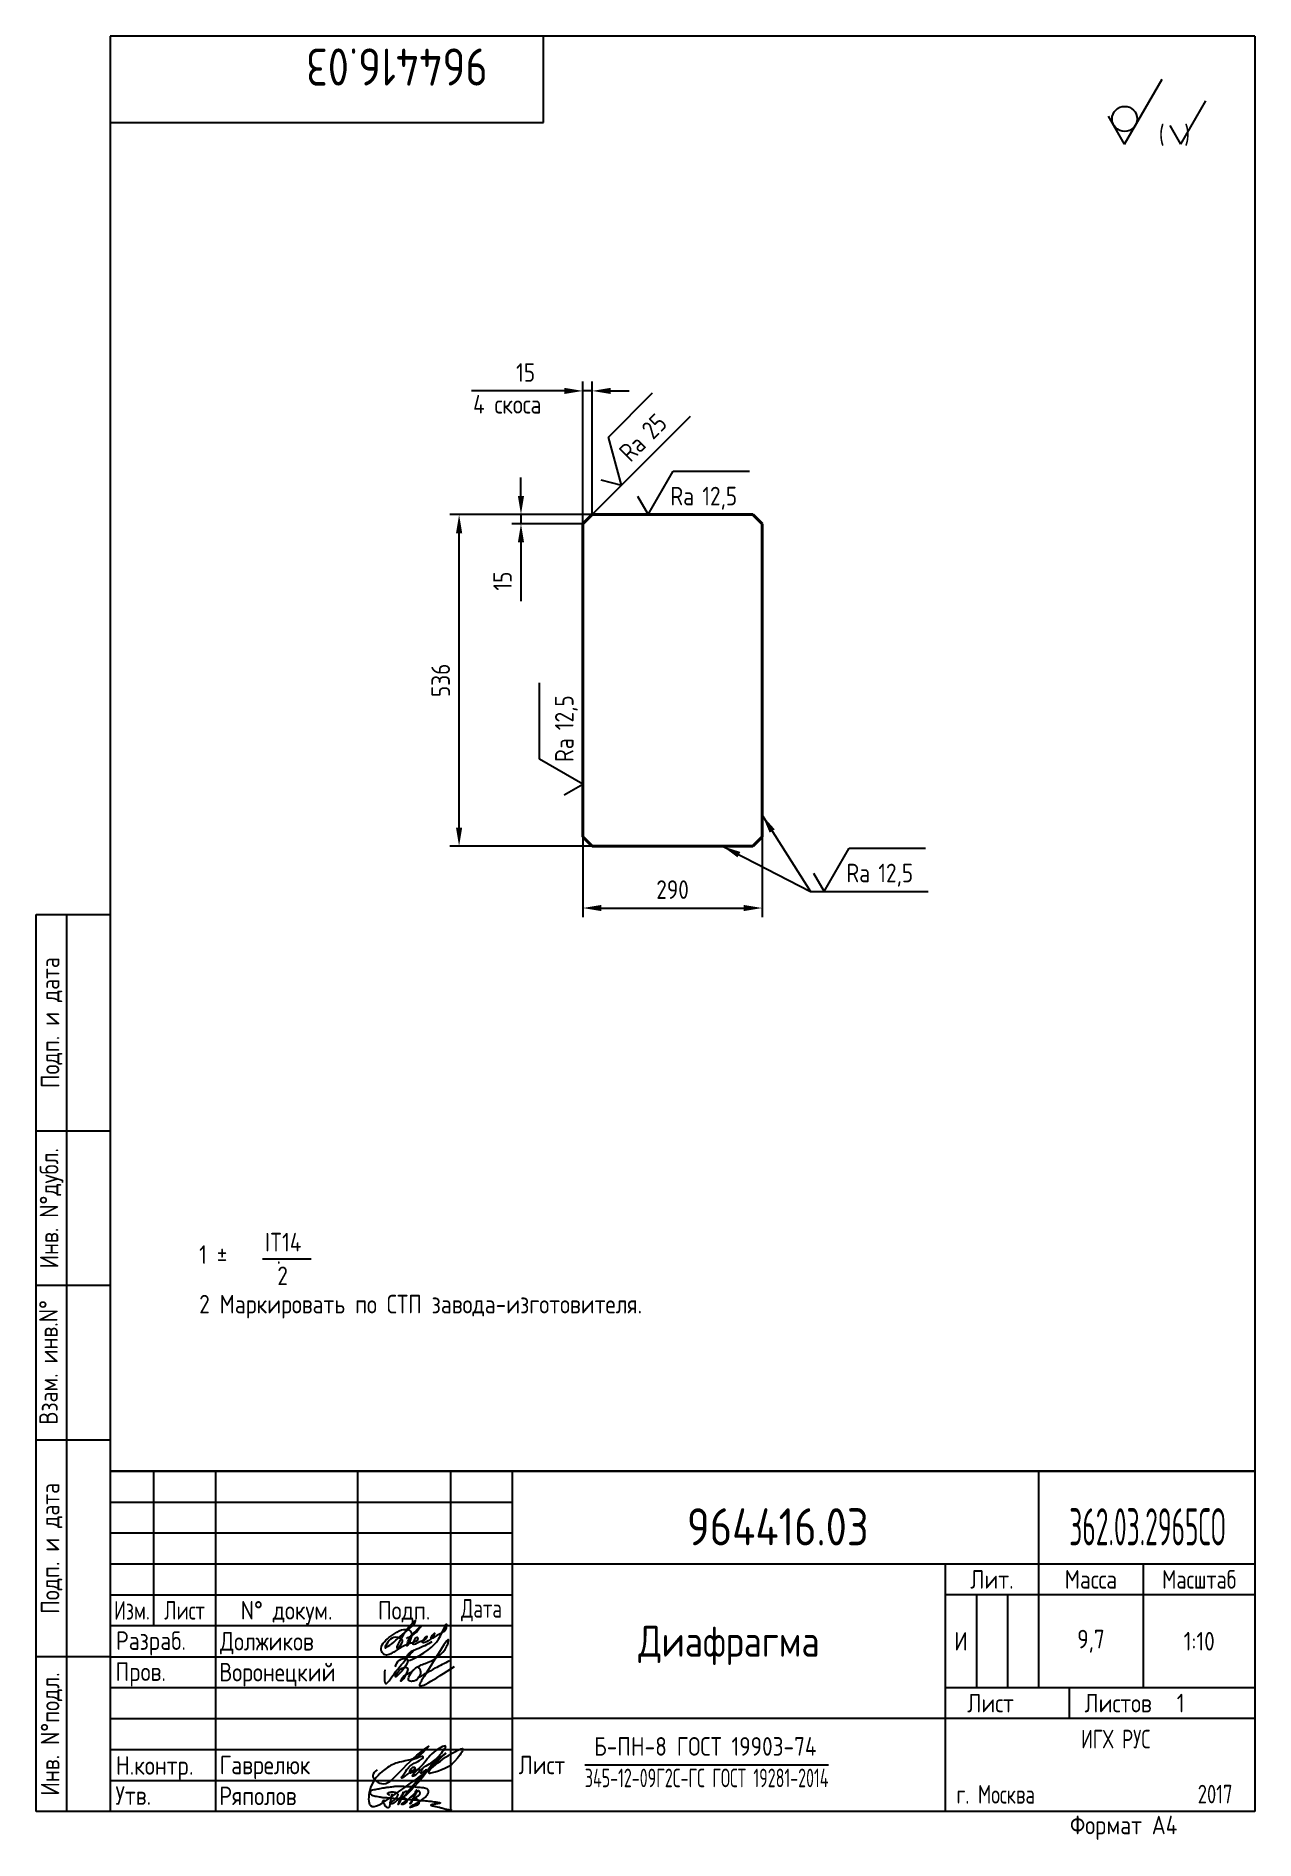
# Paper-space layout 'A4_MCad' of a CAD drawing. Header units: millimetres. Extents: x 12 to 209, y 0 to 292.
# The model-space entities are those that its viewports show. They can reach past a viewport. Long polylines and large blocks are cut down to what shows.
import ezdxf
from ezdxf.enums import TextEntityAlignment as Align

# ---------------------------------------------------------------- set-up
doc = ezdxf.new("R2010")
doc.units = ezdxf.units.MM
for name, color, linetype in [('Bord', 1, 'Continuous'), ('Cont', 6, 'Continuous'), ('DIM', 7, 'Continuous'), ('Text', 3, 'Continuous'), ('Textb', 6, 'Continuous'), ('VPORTI', 7, 'Continuous')]:
    doc.layers.add(name, color=color, linetype=linetype)
doc.layers.get('VPORTI').off()
doc.styles.add('Style1', font='romans.shx', dxfattribs={"width": 0.8})
doc.dimstyles.new('LIN10', dxfattribs={"dimscale": 10, "dimtxt": 3, "dimasz": 3, "dimexe": 1.5, "dimexo": 0, "dimgap": 1.48, "dimtad": 1, "dimdec": 0, "dimdsep": 46, "dimtxsty": 'Style1', "dimcen": 0, "dimdle": 2, "dimclrd": 256, "dimclrt": 3, "dimadec": 0, "dimazin": 0, "dimtfac": 0.666667, "dimtdec": 0, "dimtmove": 0, "dimatfit": 3, "dimfxl": 1, "dimtvp": 0.833333, "dimtolj": 1, "dimtzin": 0, "dimarcsym": 0})

# ---------------------------------------------------------------- blocks, each defined once
blk = doc.blocks.new('A4')
at = {"layer": 'Bord'}
for p, q in [((20, 55), (85, 55)), ((20, 50), (85, 50)), ((20, 45), (85, 45)), ((160, 40), (160, 25)), ((165, 40), (165, 25)), ((20, 30), (85, 30)), ((20, 25), (85, 25)), ((20, 20), (85, 20)), ((20, 15), (85, 15)), ((20, 10), (85, 10))]:
    blk.add_line(p, q, dxfattribs=at)
at = {"layer": 'Cont'}
for p, q in [((205, 292), (20, 292)), ((20, 292), (20, 5)), ((90, 278), (90, 292)), ((205, 292), (205, 5)), ((20, 278), (90, 278)), ((8, 5), (8, 150)), ((8, 150), (20, 150)), ((13, 5), (13, 150)), ((8, 115), (20, 115)), ((20, 90), (8, 90)), ((20, 65), (8, 65)), ((205, 60), (20, 60)), ((20, 60), (205, 60)), ((27, 60), (27, 35)), ((37, 60), (37, 5)), ((60, 5), (60, 60)), ((75, 60), (75, 5)), ((85, 5), (85, 60)), ((170, 60), (170, 25)), ((85, 45), (205, 45)), ((155, 5), (155, 45)), ((187, 25), (187, 45)), ((20, 40), (85, 40)), ((205, 40), (155, 40)), ((85, 35), (20, 35)), ((20, 30), (8, 30)), ((155, 25), (205, 25)), ((175, 25), (175, 20)), ((205, 20), (85, 20)), ((20, 5), (8, 5)), ((205, 5), (20, 5))]:
    blk.add_line(p, q, dxfattribs=at)
at = {"layer": 'Text', "style": 'Style1', "width": 0.8}
for s, p in [('Подп. и дата', (10.5, 132.5)), ('Инв. N%%dдубл.', (10.5, 102.5)), ('Взам. инв.N%%d ', (10, 78.38)), ('Подп. и дата', (10.5, 47.5)), ('Инв. N%%dподл.', (10.5, 17.5))]:
    blk.add_text(s, height=3, rotation=90, dxfattribs=at).set_placement(p, align=Align.MIDDLE)
at = {"layer": 'Text', "style": 'Style1'}
for s, width, p in [('Лит.', 0.8, (162.5, 42.5)), ('Масса', 0.8, (178.5, 42.5)), ('Масштаб', 0.75, (196, 42.5)), ('Изм.', 0.7, (23.5, 37.5)), ('Лист', 0.7, (32, 37.5)), ('N%%d докум.', 0.8, (48.5, 37.5)), ('Подп.', 0.8, (67.5, 37.5)), ('Лист', 0.8, (162.27, 22.5)), ('Листов', 0.8, (182.9, 22.5))]:
    blk.add_text(s, height=3, dxfattribs=dict(at, width=width)).set_placement(p, align=Align.MIDDLE_CENTER)
at = {"layer": 'Text', "style": 'Style1', "width": 0.7}
for s, p in [('Дата', (80, 37.5)), ('ИГХ РУС', (182.51, 16.69))]:
    blk.add_text(s, height=3, dxfattribs=at).set_placement(p, align=Align.MIDDLE)
at = {"layer": 'Text', "style": 'Style1'}
for s, width, p in [('Разpаб.', 0.8, (20.92, 31.1)), ('Пpов.', 0.8, (20.84, 26.08)), ('Н.контp.', 0.8, (20.92, 10.92)), ('Утв.', 0.8, (20.84, 6.06)), ('г. Москва', 0.7, (156.77, 6.25)), ('Фоpмат А4', 0.8, (175.11, 1.29))]:
    blk.add_text(s, height=3, dxfattribs=dict(at, width=width)).set_placement(p)
for tag, p, width in [('ФИО', (39, 31), 0.8), ('ФИО', (39, 26), 0.8), ('ГОСТ_СОРТАМЕНТА', (98.19, 14), 0.8), ('ФИО', (39, 11), 0.8), ('ФИО', (39, 6), 0.8), ('200', (192.85, 6.29), 0.7)]:
    blk.add_attdef(tag, p, '', height=3, dxfattribs=dict(at, width=width))
at = {"layer": 'Text', "style": 'Style1', "width": 0.8}
for tag, p in [('И', (157.49, 32.5)), ('700', (178.5, 32.5)), ('1:20', (196, 32.5))]:
    blk.add_attdef(tag, text='', height=3, dxfattribs=at).set_placement(p, align=Align.MIDDLE)
blk.add_attdef('Сборочный_чертеж', text='', height=3, dxfattribs=at).set_placement((120, 21.3), align=Align.CENTER)
for tag, p in [('1', (171.12, 22.5)), ('2', (193, 22.5))]:
    blk.add_attdef(tag, text='', height=3, dxfattribs=at).set_placement(p, align=Align.MIDDLE_CENTER)
blk.add_attdef('ЛИСТ', text='', height=3, dxfattribs=at).set_placement((85.99, 12.5), align=Align.MIDDLE_LEFT)
at = {"layer": 'Text', "style": 'Style1', "width": 0.7}
blk.add_attdef('%%OГОСТ_ТЕХ._ТРЕБОВАНИЙ', text='', height=3, dxfattribs=at).set_placement((98.19, 8), align=Align.BOTTOM_LEFT)
at = {"layer": 'Textb', "style": 'Style1', "width": 0.8}
blk.add_attdef('1234567', (81, 290), '', height=6, rotation=180, dxfattribs=at)
blk.add_attdef('1234567', (123.4, 48), '', height=6, dxfattribs=at)
for tag, height, p in [('123ХЯ', 6, (183.62, 48)), ('НАИМЕНОВАНИЕ', 5, (120, 30))]:
    blk.add_attdef(tag, text='', height=height, dxfattribs=at).set_placement(p, align=Align.CENTER)
blk = doc.blocks.new('sherISO_12')
at = {"layer": 'Cont'}
for q in [(-15, -6.96), (-23.66, -12.96)]:
    blk.add_line((-21.06, -17.46), q, dxfattribs=at)
blk.add_circle((-21.06, -13.39), 2.03, dxfattribs=at)
at = {"layer": 'Text'}
for q in [(-7.92, -10.46), (-13.69, -14.46)]:
    blk.add_line((-11.96, -17.46), q, dxfattribs=at)
at = {"layer": 'Text', "style": 'Style1', "width": 0.8}
blk.add_text('(  )', height=3, dxfattribs=at).set_placement((-15.53, -17.46))
blk = doc.blocks.new('A$C63F45750')
at = {"layer": 'Text'}
for points, knots in [([(3.17, 2.37), (3.12, 2.38), (3.04, 2.41), (2.94, 2.5), (2.85, 2.57), (2.79, 2.69), (2.87, 2.77), (2.99, 2.84), (3.16, 2.89), (3.36, 2.93), (3.6, 2.95), (3.82, 2.92), (4.05, 2.87), (4.25, 2.78), (4.45, 2.63), (4.46, 2.42), (4.38, 2.26), (4.28, 2.1), (4.17, 1.94), (4.03, 1.78), (3.89, 1.62), (3.75, 1.52), (3.63, 1.43), (3.49, 1.36), (3.35, 1.3), (3.24, 1.25), (3.16, 1.21), (3.12, 1.15), (3.19, 1.1), (3.27, 1.09), (3.4, 1.07), (3.55, 1.07), (3.72, 1.12), (3.92, 1.19), (4.1, 1.34), (4.26, 1.51), (4.44, 1.65), (4.59, 1.81), (4.74, 1.93), (4.84, 2.04), (4.93, 2.14), (5.07, 2.29), (5.19, 2.53), (5.28, 2.68), (5.35, 2.96), (5.23, 2.66), (5.2, 2.44), (5.04, 2.09), (4.95, 1.81), (4.86, 1.57), (4.75, 1.31), (4.67, 1.12), (4.46, 0.78), (4.62, 1.17), (4.71, 1.45), (4.88, 1.74), (5.01, 2), (5.08, 2.19), (5.19, 2.4), (5.32, 2.58), (5.4, 2.75), (5.52, 2.89), (5.65, 3.04), (5.85, 3.1), (6.02, 3.03), (6.08, 2.87), (6.03, 2.7), (5.9, 2.51), (5.7, 2.37), (5.55, 2.23), (5.4, 2.17), (5.31, 2.12), (5.12, 2.09), (5.35, 2.07), (5.48, 2), (5.64, 1.93), (5.75, 1.8), (5.85, 1.67), (5.89, 1.54), (5.89, 1.37), (5.8, 1.2), (5.63, 1.06), (5.41, 0.94), (5.23, 0.86), (5.02, 0.92), (5.13, 1.1), (5.28, 1.16), (5.44, 1.27), (5.61, 1.36), (5.74, 1.46), (5.86, 1.53), (5.95, 1.61), (6.05, 1.69), (6.15, 1.77), (6.28, 1.87), (6.46, 2.02), (6.65, 2.19), (6.83, 2.37), (6.98, 2.49), (7.11, 2.61), (7.2, 2.74), (7.32, 2.84), (7.42, 2.97), (7.48, 3.08), (7.48, 3.27), (7.34, 3.08), (7.28, 2.94), (7.18, 2.69), (7.1, 2.46), (7, 2.22), (6.93, 1.98), (6.83, 1.78), (6.73, 1.55), (6.67, 1.34), (6.6, 1.14), (6.56, 1.03), (6.39, 0.99), (6.62, 1.33), (6.75, 1.54), (6.93, 1.87), (7.05, 2.08), (7.18, 2.32), (7.33, 2.6), (7.47, 2.89), (7.6, 3.07), (7.79, 3.18), (7.95, 3.01), (8, 2.81), (7.99, 2.62), (7.94, 2.46), (7.83, 2.33), (7.69, 2.22), (7.53, 2.11), (7.37, 2.03), (7.21, 1.99), (7.11, 1.97), (6.89, 1.98), (7.07, 1.94), (7.15, 1.9), (7.27, 1.88), (7.39, 1.84), (7.52, 1.81), (7.62, 1.72), (7.7, 1.62), (7.78, 1.51), (7.83, 1.39), (7.87, 1.26), (7.88, 1.13), (7.86, 0.99), (7.75, 0.88), (7.6, 0.77), (7.4, 0.73), (7.19, 0.66), (6.97, 0.55), (6.71, 0.48), (6.57, 0.44), (6.42, 0.42), (6.52, 0.58), (6.61, 0.64), (6.81, 0.78), (7.06, 0.89), (7.33, 1.04), (7.55, 1.16), (7.7, 1.24), (7.84, 1.32), (7.99, 1.43), (8.21, 1.58), (8.48, 1.76), (8.74, 1.95), (8.97, 2.12), (9.1, 2.29), (9.23, 2.44), (9.3, 2.6), (9.37, 2.74), (9.42, 2.92), (9.45, 3.13), (9.21, 3.48), (8.67, 3.59), (8.09, 3.63), (7.57, 3.66), (7.06, 3.74), (6.57, 3.75), (6.09, 3.74), (5.67, 3.78), (5.28, 3.78), (4.96, 3.81), (4.65, 3.83), (4.31, 3.82), (3.97, 3.79), (3.61, 3.74), (3.22, 3.67), (2.86, 3.66), (2.53, 3.61), (2.18, 3.52), (1.78, 3.54), (1.38, 3.37), (0.96, 3.35), (0.58, 3.24), (0.25, 3.19), (0.03, 3.06), (-0.03, 2.83), (0.02, 2.6), (0.26, 2.38), (0.59, 2.33), (1, 2.2), (1.48, 2.15), (1.93, 2.05), (2.35, 2.02), (2.72, 2.01), (3.11, 1.94), (3.68, 1.94), (4.25, 1.83), (4.91, 1.87), (5.53, 1.76), (6.13, 1.72), (6.73, 1.71), (7.32, 1.62), (7.99, 1.55), (8.64, 1.54), (9.16, 1.46), (9.61, 1.42), (10.03, 1.4), (10.41, 1.32), (10.73, 1.29), (11.01, 1.24), (11.18, 1.23), (11.42, 1.14), (11.18, 1.06), (11.01, 1.03), (10.71, 0.98), (10.37, 0.92), (10.1, 0.91), (9.65, 0.75), (10.22, 0.67), (10.54, 0.59), (11.08, 0.47), (11.61, 0.35), (12.17, 0.15), (12.64, 0.08), (12.98, 0.03), (13.11, 0.01), (13.18, 0)], [0, 0, 0, 0, 0.153866, 0.270441, 0.388867, 0.510533, 0.592156, 0.71333, 0.90842, 1.11344, 1.349254, 1.61246, 1.782219, 2.047249, 2.291879, 2.451528, 2.651081, 2.806158, 3.017979, 3.227348, 3.462381, 3.633009, 3.75766, 3.920516, 4.080796, 4.214529, 4.291786, 4.349969, 4.397594, 4.50822, 4.594826, 4.799244, 4.954392, 5.128468, 5.437537, 5.632649, 5.842485, 6.094987, 6.293219, 6.410959, 6.551192, 6.687808, 7.022147, 7.294342, 7.425356, 7.52079, 7.946481, 8.313051, 8.59833, 8.833695, 9.090496, 9.427695, 9.601191, 9.883219, 10.093306, 10.673943, 10.798776, 10.974628, 11.287247, 11.486184, 11.648652, 11.848902, 12.027194, 12.25348, 12.40059, 12.537783, 12.716293, 12.91523, 13.208551, 13.438489, 13.549668, 13.67779, 13.77127, 13.930001, 14.029091, 14.272112, 14.434836, 14.547084, 14.739051, 14.830983, 15.061241, 15.268922, 15.500489, 15.788979, 15.879568, 16.024283, 16.221854, 16.418714, 16.593102, 16.783247, 16.91018, 17.018213, 17.135263, 17.278205, 17.430482, 17.620087, 17.979626, 18.191789, 18.388716, 18.565718, 18.714854, 18.857929, 19.039974, 19.171375, 19.283034, 19.400085, 19.618058, 19.882245, 20.150781, 20.377854, 20.649532, 20.89723, 21.042543, 21.40016, 21.557817, 21.667145, 21.752781, 21.926256, 22.412297, 22.813145, 22.961412, 23.171289, 23.607257, 23.940428, 24.110007, 24.291214, 24.48084, 24.697609, 24.904078, 25.034245, 25.218018, 25.407651, 25.573473, 25.787447, 25.930292, 26.051316, 26.18846, 26.285312, 26.406799, 26.52425, 26.630463, 26.793722, 26.898606, 27.029313, 27.171012, 27.314101, 27.419918, 27.580557, 27.709367, 27.829268, 28.024364, 28.266961, 28.41242, 28.705761, 28.989137, 29.187748, 29.233768, 29.332802, 29.529535, 29.667094, 30.039923, 30.332117, 30.61061, 30.769982, 30.856778, 31.109923, 31.313488, 31.656425, 32.066331, 32.296628, 32.49714, 32.710276, 32.891468, 33.014834, 33.177747, 33.444503, 33.618009, 34.409008, 34.914636, 35.419802, 35.95397, 36.458179, 36.88069, 37.388403, 37.738353, 38.034261, 38.353468, 38.693154, 39.037638, 39.391136, 39.787481, 40.203773, 40.488977, 40.784975, 41.26625, 41.668005, 42.070065, 42.499388, 42.869834, 43.079573, 43.213439, 43.554591, 43.717296, 44.153724, 44.506336, 45.019111, 45.587859, 45.90191, 46.270392, 46.703958, 47.093115, 47.952647, 48.44014, 49.079253, 49.808223, 50.268654, 50.851051, 51.604831, 52.298429, 52.776925, 53.1907, 53.661988, 54.042386, 54.348524, 54.616841, 54.853814, 54.983777, 55.126096, 55.333328, 55.613101, 56.008732, 56.315809, 56.59982, 56.87931, 57.399251, 57.889617, 58.432507, 59.066698, 59.660314, 59.862668, 60.07277, 60.07277, 60.07277, 60.07277]), ([(2.31, 1.53), (2.26, 1.52), (2.17, 1.51), (2.06, 1.48), (1.93, 1.38), (2.07, 1.25), (2.14, 1.11), (2.26, 0.93), (2.39, 0.72), (2.57, 0.54), (2.71, 0.44), (2.86, 0.4), (3.02, 0.43), (3.14, 0.54), (3.21, 0.79), (3.25, 1.07), (3.31, 1.4), (3.35, 1.67), (3.38, 1.92), (3.47, 2.19), (3.5, 2.43), (3.54, 2.59), (3.56, 2.64)], [0, 0, 0, 0, 0.15847, 0.269731, 0.363591, 0.555514, 0.688037, 0.848606, 1.204359, 1.433632, 1.58673, 1.729549, 1.880686, 2.057874, 2.19169, 2.63505, 2.928153, 3.184121, 3.441863, 3.696117, 4.025873, 4.178055, 4.178055, 4.178055, 4.178055])]:
    blk.add_open_spline(points, degree=3, knots=knots, dxfattribs=at)
blk = doc.blocks.new('*D6')
at = {"layer": 'Defpoints', "color": 0, "transparency": 16777216}
for p in [(867.9, 364.2), (1157.9, 364.2), (1157.9, 249.2)]:
    blk.add_point(p, dxfattribs=at)
at = {"layer": 'DIM', "color": 0, "lineweight": -2, "transparency": 16777216}
for p, q in [((867.9, 364.2), (867.9, 234.2)), ((1157.9, 364.2), (1157.9, 234.2))]:
    blk.add_line(p, q, dxfattribs=at)
at = {"layer": 'DIM', "lineweight": -2, "transparency": 16777216}
blk.add_line((897.9, 249.2), (1127.9, 249.2), dxfattribs=at)
at = {"layer": 'DIM', "transparency": 16777216}
for points in [[(897.9, 254.2), (897.9, 244.2), (867.9, 249.2)], [(1127.9, 254.2), (1127.9, 244.2), (1157.9, 249.2)]]:
    blk.add_solid(points, dxfattribs=at)
at = {"layer": 'DIM', "color": 3, "transparency": 16777216, "insert": (1012.9, 279), "char_height": 30, "attachment_point": 5, "style": 'Style1'}
blk.add_mtext('\\A1;290', dxfattribs=at)
blk = doc.blocks.new('*D7')
at = {"layer": 'Defpoints', "color": 0, "transparency": 16777216}
for p in [(667.9, 885.2), (767.9, 885.2), (882.9, 349.2)]:
    blk.add_point(p, dxfattribs=at)
at = {"layer": 'DIM', "color": 0, "lineweight": -2, "transparency": 16777216}
for p, q in [((767.9, 885.2), (652.9, 885.2)), ((882.9, 349.2), (652.9, 349.2))]:
    blk.add_line(p, q, dxfattribs=at)
at = {"layer": 'DIM', "lineweight": -2, "transparency": 16777216}
blk.add_line((667.9, 379.2), (667.9, 855.2), dxfattribs=at)
at = {"layer": 'DIM', "transparency": 16777216}
for points in [[(662.9, 855.2), (672.9, 855.2), (667.9, 885.2)], [(662.9, 379.2), (672.9, 379.2), (667.9, 349.2)]]:
    blk.add_solid(points, dxfattribs=at)
at = {"layer": 'DIM', "color": 3, "transparency": 16777216, "insert": (638.1, 617.2), "char_height": 30, "attachment_point": 5, "rotation": 90, "style": 'Style1'}
blk.add_mtext('\\A1;536', dxfattribs=at)
blk = doc.blocks.new('*D8')
at = {"layer": 'Defpoints', "color": 0, "transparency": 16777216}
for p in [(882.9, 885.2), (767.9, 870.2), (867.9, 870.2)]:
    blk.add_point(p, dxfattribs=at)
at = {"layer": 'DIM', "lineweight": -2, "transparency": 16777216}
for p, q in [((767.9, 915.2), (767.9, 945.2)), ((767.9, 885.2), (767.9, 870.2)), ((767.9, 840.2), (767.9, 745.2))]:
    blk.add_line(p, q, dxfattribs=at)
at = {"layer": 'DIM', "color": 0, "lineweight": -2, "transparency": 16777216}
for p, q in [((882.9, 885.2), (752.9, 885.2)), ((867.9, 870.2), (752.9, 870.2))]:
    blk.add_line(p, q, dxfattribs=at)
at = {"layer": 'DIM', "transparency": 16777216}
for points in [[(762.9, 915.2), (772.9, 915.2), (767.9, 885.2)], [(762.9, 840.2), (772.9, 840.2), (767.9, 870.2)]]:
    blk.add_solid(points, dxfattribs=at)
at = {"layer": 'DIM', "color": 3, "transparency": 16777216, "insert": (738.1, 777.7), "char_height": 30, "attachment_point": 5, "rotation": 90, "style": 'Style1'}
blk.add_mtext('\\A1;15', dxfattribs=at)
blk = doc.blocks.new('*D9')
at = {"layer": 'Defpoints', "color": 0, "transparency": 16777216}
for p in [(867.9, 1085.2), (882.9, 885.2), (867.9, 870.2)]:
    blk.add_point(p, dxfattribs=at)
at = {"layer": 'DIM', "lineweight": -2, "transparency": 16777216}
for p, q in [((837.9, 1085.2), (742.9, 1085.2)), ((882.9, 1085.2), (867.9, 1085.2)), ((912.9, 1085.2), (942.9, 1085.2))]:
    blk.add_line(p, q, dxfattribs=at)
at = {"layer": 'DIM', "color": 0, "lineweight": -2, "transparency": 16777216}
for p, q in [((867.9, 870.2), (867.9, 1100.2)), ((882.9, 885.2), (882.9, 1100.2))]:
    blk.add_line(p, q, dxfattribs=at)
at = {"layer": 'DIM', "transparency": 16777216}
for points in [[(837.9, 1090.2), (837.9, 1080.2), (867.9, 1085.2)], [(912.9, 1090.2), (912.9, 1080.2), (882.9, 1085.2)]]:
    blk.add_solid(points, dxfattribs=at)
at = {"layer": 'DIM', "color": 3, "transparency": 16777216, "insert": (775.4, 1115), "char_height": 30, "attachment_point": 5, "style": 'Style1'}
blk.add_mtext('\\A1;15', dxfattribs=at)
blk = doc.blocks.new('sherISO_03')
at = {"layer": 'Text'}
blk.add_line((4.04, 7), (14.12, 7), dxfattribs=at)
blk.add_lwpolyline([(-1.73, 3), (0, 0), (4.04, 7)], dxfattribs=at)
at = {"layer": 'Text', "style": 'Style1', "width": 0.8}
blk.add_text('Ra', height=3, dxfattribs=at).set_placement((3.58, 1.5))
blk.add_attdef('6,3', (8.73, 1.5), '', height=3, dxfattribs=at)
blk = doc.blocks.new('sherISO_01')
at = {"layer": 'Text'}
blk.add_line((4.04, 7), (16.36, 7), dxfattribs=at)
blk.add_lwpolyline([(-1.73, 3), (0, 0), (4.04, 7)], dxfattribs=at)
at = {"layer": 'Text', "style": 'Style1', "width": 0.8}
blk.add_text('Ra', height=3, dxfattribs=at).set_placement((3.58, 1.5))
blk.add_attdef('12,5', (8.73, 1.5), '', height=3, dxfattribs=at)

msp = doc.modelspace()

# ---------------------------------------------------------------- linework, layer by layer
at = {"layer": 'Cont', "lineweight": 40}
for p, q in [((882.9, 885.2), (867.9, 870.2)), ((882.9, 885.2), (1142.9, 885.2)), ((1142.9, 885.2), (1157.9, 870.2)), ((867.9, 870.2), (867.9, 364.2)), ((1157.9, 870.2), (1157.9, 364.2)), ((882.9, 349.2), (867.9, 364.2)), ((1142.9, 349.2), (1157.9, 364.2)), ((882.9, 349.2), (1142.9, 349.2))]:
    msp.add_line(p, q, dxfattribs=at)
at = {"layer": 'DIM'}
for p, q in [((742.9, 1085.2), (688.2, 1085.2)), ((882.9, 885.2), (1042, 1044.3))]:
    msp.add_line(p, q, dxfattribs=at)

# ---------------------------------------------------------------- block references
at = {"layer": 'DIM', "xscale": 10, "yscale": 10, "zscale": 10}
for name, p, rotation, values in [('sherISO_03', (930.3, 932.6), 45, {'6,3': '25'}), ('sherISO_01', (867.9, 449.4), 90, {'12,5': '12,5'})]:
    msp.add_blockref(name, p, dxfattribs=dict(at, rotation=rotation)).add_auto_attribs(values)
for p in [(973.6, 885.2), (1258.1, 275.8)]:
    msp.add_blockref('sherISO_01', p, dxfattribs=at).add_auto_attribs({'12,5': '12,5'})

# ---------------------------------------------------------------- texts
at = {"layer": 'DIM', "color": 3, "char_height": 30, "attachment_point": 7, "style": 'Style1'}
for insert in [(1146.2, 1040.4), (1236.5, 365)]:
    msp.add_mtext('\\A1;', dxfattribs=dict(at, insert=insert))
at = {"layer": 'Text', "style": 'Style1', "width": 0.8}
msp.add_text('4 скоса', height=30, dxfattribs=at).set_placement((690.5, 1048.5))

# ---------------------------------------------------------------- dimensions: what is measured, and where the dimension line sits
at = {"layer": 'DIM'}
for base, p1, p2, picture, middle in [((867.9, 1085.2), (882.9, 885.2), (867.9, 870.2), '*D9', (775.4, 1115)), ((1157.9, 249.2), (867.9, 364.2), (1157.9, 364.2), '*D6', (1012.9, 279))]:
    dim = msp.add_linear_dim(base=base, p1=p1, p2=p2, dimstyle='LIN10', dxfattribs=at)
    dim.commit()
    dim.dimension.update_dxf_attribs({"geometry": picture, "text_midpoint": middle})
for base, p1, p2, picture, middle in [((767.9, 870.2), (882.9, 885.2), (867.9, 870.2), '*D8', (738.1, 777.7)), ((667.9, 885.2), (882.9, 349.2), (767.9, 885.2), '*D7', (638.1, 617.2))]:
    dim = msp.add_linear_dim(base=base, p1=p1, p2=p2, angle=90, dimstyle='LIN10', dxfattribs=at)
    dim.commit()
    dim.dimension.update_dxf_attribs({"geometry": picture, "text_midpoint": middle})

# ---------------------------------------------------------------- leaders
at = {"layer": 'DIM', "annotation_type": 0, "has_hookline": 1, "hookline_direction": 0}
for points in [[(1157.9, 399.1), (1235.8, 275.8), (1276.4, 275.8)], [(1093.5, 349.2), (1235.8, 275.8), (1410.3, 275.8)]]:
    msp.add_leader(points, dimstyle='LIN10', dxfattribs=at)

psp = doc.layouts.new('A4_MCad')

# ---------------------------------------------------------------- linework, layer by layer
at = {"layer": 'Cont'}
psp.add_line((209.06, 291.7), (209.06, 4.7), dxfattribs=at)
at = {"layer": 'Text'}
psp.add_line((48.65, 94.01), (56.5, 94.01), dxfattribs=at)
for points, knots in [([(76.04, 32.09), (75.28, 31.68), (73.96, 30.95), (72.09, 30.37), (71.76, 28.43), (76.69, 31.54), (77.02, 32.15), (78.43, 35.17), (78.4, 33.74), (77.52, 33.61), (75.33, 32.14), (76.65, 33.89), (76.11, 32.38), (73.59, 31.27), (75.48, 33.44), (74.93, 32.24), (74.21, 32.27), (72.34, 31.03), (73.68, 33.29), (73.8, 32.19), (71.89, 31.75), (70.62, 30.92), (68.47, 29.57), (67.43, 31.3), (68.93, 32.72), (70.34, 33.68), (71.62, 34.32), (72.58, 33.91), (72.99, 32.92), (71.69, 30.6), (72.39, 32.89), (72.99, 33.34), (74.64, 35.15), (73.65, 33.7), (72.92, 33.16), (72.12, 32.76), (71.87, 32.64)], [0, 0, 0, 0, 2.703743, 4.672825, 5.02799, 7.955933, 13.437489, 13.883188, 14.189441, 16.413959, 17.478513, 18.47964, 18.959294, 20.910841, 22.003091, 22.470554, 23.533771, 24.710748, 26.01626, 26.201331, 27.488187, 30.382065, 32.258784, 33.069724, 35.439902, 37.010787, 38.612861, 39.32109, 39.818865, 41.83144, 42.782113, 44.494961, 45.867914, 46.467245, 48.290622, 49.101188, 49.101188, 49.101188, 49.101188]), ([(70.39, 31.31), (70.81, 32.23), (71.35, 33.41), (73.61, 35.98), (73.16, 34.81), (71.66, 33.78), (67.45, 29.67), (69.1, 32.42), (70.08, 33.1), (71.64, 32.41), (71.01, 31.6), (70.49, 30.91), (70.32, 31.18), (70.37, 31.26), (70.39, 31.31)], [0, 0, 0, 0, 4.062617, 5.226919, 5.800291, 6.663227, 11.774431, 12.938639, 14.11351, 15.354081, 16.396133, 16.918576, 17.03251, 17.182794, 17.182794, 17.182794, 17.182794]), ([(70.12, 28.12), (70.28, 28.5), (70.59, 29.25), (73.1, 29.81), (71.29, 27.36), (69.77, 26.02), (70.82, 28.02), (72.97, 28.09), (70.5, 24.79), (71.56, 27), (72.73, 26.9), (73.7, 28.4), (74.54, 27.02), (73.7, 25.69), (71.67, 25.68), (73.25, 28.09), (75.66, 28.76), (78.02, 30.04), (79.52, 34.47), (75.73, 27.94), (73.07, 23.8), (76.54, 26.07), (79.68, 28.12)], [0, 0, 0, 0, 1.213353, 2.399709, 5.497648, 5.861317, 7.611627, 8.43806, 10.837371, 11.583123, 13.461301, 14.534506, 15.162086, 17.217848, 17.944717, 20.123775, 21.948027, 26.460707, 27.144718, 34.52243, 35.159468, 41.304292, 41.304292, 41.304292, 41.304292]), ([(68.43, 27.56), (68.39, 27.11), (68.32, 26.45), (68.48, 24.91), (69.81, 26.81), (70.95, 28.24), (72.33, 29.85), (73.13, 30.79)], [0, 0, 0, 0, 1.523947, 2.237958, 3.351836, 5.856423, 9.374056, 9.374056, 9.374056, 9.374056]), ([(78.86, 29.01), (78.09, 28.62), (76.37, 27.75), (74.7, 26.79), (73.78, 26.27)], [0, 0, 0, 0, 2.587978, 5.77327, 5.77327, 5.77327, 5.77327]), ([(67.17, 11.43), (66.83, 11.12), (65.95, 10.31), (68.34, 8.45), (71.47, 11.71), (72.97, 13.32), (75.86, 15.54), (73.96, 13.46), (72.55, 12.94), (69.85, 12.55), (67.55, 10.89), (65.81, 8.85), (65.67, 4.33), (71.82, 8.7), (75.57, 11.31), (78.86, 14.01), (81.53, 15.14), (79.21, 11.81), (77.92, 11.49), (74.61, 10.43), (76.87, 12.87), (78.94, 14.58), (76.25, 12.77), (75.15, 10.67), (70.36, 5.55), (72.97, 9.03), (76.08, 12.25), (73.95, 10.45), (74.5, 11.78), (75.66, 12.31), (76.85, 13.16), (79.11, 16.01), (75.48, 13.9), (75.19, 12.59), (72.14, 10), (73.76, 10.69), (74.36, 11.91), (73.31, 11.13), (72, 10.6), (73.06, 12.25), (73.42, 11.53), (72.34, 11.07), (70.54, 9.32), (72.03, 11.56), (72.95, 12.51), (74.1, 12.83), (75.06, 13.87), (73.81, 13.38), (72.77, 12.98)], [0, 0, 0, 0, 1.17994, 3.087717, 5.863103, 12.338328, 12.854096, 14.088578, 16.834551, 19.302558, 21.570562, 25.210018, 27.650956, 31.348291, 40.129863, 44.562748, 45.223917, 46.979401, 51.214655, 52.099288, 55.323111, 56.227801, 58.471865, 60.028126, 65.752911, 68.466223, 71.038525, 71.934922, 72.780229, 73.495807, 76.028152, 77.999346, 80.11892, 83.1954, 85.334448, 86.270878, 87.060466, 88.110212, 88.803314, 89.989889, 90.197567, 90.706974, 92.884587, 94.19917, 96.055742, 97.375783, 97.753899, 99.636325, 99.636325, 99.636325, 99.636325])]:
    psp.add_open_spline(points, degree=3, knots=knots, dxfattribs=at)

# ---------------------------------------------------------------- block references
ref = psp.add_blockref('A4', (4.06, -0.3))
ref.add_attrib('ФИО', 'Должиков', (41.81, 30.7), dxfattribs={"layer": 'Text', "height": 3, "style": 'Style1', "width": 0.8})
ref.add_attrib('ФИО', 'Воронецкий', (41.68, 25.7), dxfattribs={"layer": 'Text', "height": 3, "style": 'Style1', "width": 0.8})
ref.add_attrib('ФИО', 'Гаврелюк', (41.74, 10.7), dxfattribs={"layer": 'Text', "height": 3, "style": 'Style1', "width": 0.8})
ref.add_attrib('ФИО', 'Ряполов', (41.68, 5.7), dxfattribs={"layer": 'Text', "height": 3, "style": 'Style1', "width": 0.8})
ref.add_attrib('123ХЯ', '362.03.2965СО', dxfattribs={"layer": 'Textb', "height": 6, "style": 'Style1', "width": 0.48}).set_placement((191.68, 47.7), align=Align.CENTER)
ref.add_attrib('1234567', '964416.03', (117.26, 47.7), dxfattribs={"layer": 'Textb', "height": 6, "style": 'Style1', "width": 0.8})
ref.add_attrib('НАИМЕНОВАНИЕ', 'Диафрагма', dxfattribs={"layer": 'Textb', "height": 5, "style": 'Style1', "width": 0.8}).set_placement((124.06, 29.7), align=Align.CENTER)
ref.add_attrib('ЛИСТ', 'Лист', dxfattribs={"layer": 'Text', "height": 3, "style": 'Style1', "width": 0.8}).set_placement((90.05, 12.2), align=Align.MIDDLE_LEFT)
ref.add_attrib('ГОСТ_СОРТАМЕНТА', 'Б-ПН-8 ГОСТ 19903-74', (102.25, 13.7), dxfattribs={"layer": 'Text', "height": 3, "style": 'Style1', "width": 0.8})
ref.add_attrib('%%OГОСТ_ТЕХ._ТРЕБОВАНИЙ', '%%O345-12-09Г2С-ГС ГОСТ 19281-2014', dxfattribs={"layer": 'Text', "height": 3, "style": 'Style1', "width": 0.6}).set_placement((100.76, 7.7), align=Align.BOTTOM_LEFT)
ref.add_attrib('И', 'И', dxfattribs={"layer": 'Text', "height": 3, "style": 'Style1', "width": 0.8}).set_placement((161.55, 32.2), align=Align.MIDDLE)
ref.add_attrib('700', '9,7', dxfattribs={"layer": 'Text', "height": 3, "style": 'Style1', "width": 0.8}).set_placement((182.56, 32.2), align=Align.MIDDLE)
ref.add_attrib('1:20', '1:10', dxfattribs={"layer": 'Text', "height": 3, "style": 'Style1', "width": 0.8}).set_placement((200.06, 32.2), align=Align.MIDDLE)
ref.add_attrib('2', '1', dxfattribs={"layer": 'Text', "height": 3, "style": 'Style1', "width": 0.8}).set_placement((197.06, 22.2), align=Align.MIDDLE_CENTER)
ref.add_attrib('200', '2017', (199.82, 5.99), dxfattribs={"layer": 'Text', "height": 3, "style": 'Style1', "width": 0.7})
ref.add_attrib('1234567', '964416.03', (85.06, 289.7), dxfattribs={"layer": 'Textb', "height": 6, "rotation": 180, "style": 'Style1', "width": 0.8})
at = {"layer": 'Cont'}
psp.add_blockref('A$C63F45750', (66.08, 4.91), dxfattribs=at)
at = {"layer": 'DIM'}
psp.add_blockref('sherISO_12', (209.06, 291.7), dxfattribs=at)

# ---------------------------------------------------------------- texts
at = {"layer": 'Text', "style": 'Style1', "width": 0.8}
for s, p in [('IT14', (49.05, 95.22)), ('1 %%P     .', (38.43, 93.2)), ('2', (51.06, 89.78)), ('2 Маркировать по СТП завода-изготовителя.', (38.43, 85.2))]:
    psp.add_text(s, height=3, dxfattribs=at).set_placement(p)

# ---------------------------------------------------------------- viewports
at = {"layer": 'VPORTI'}
psp.add_viewport(center=(114.7, 193.59), size=(105.28, 113.86), view_center_point=(1010.52, 677.74), view_height=1138.598, dxfattribs=at)

doc.saveas('drawing.dxf')
